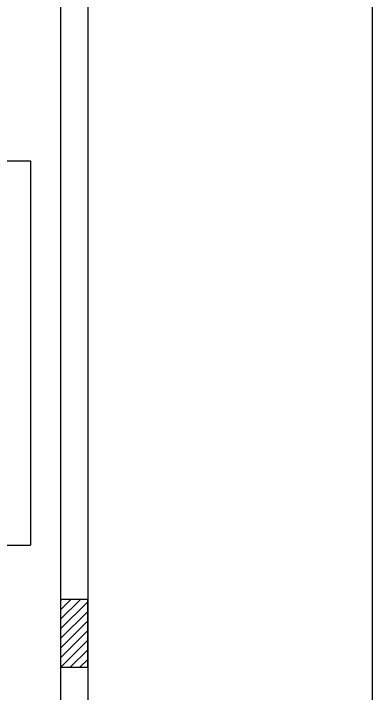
# Model space of a CAD drawing. Header units: millimetres. Extents: x -1288794 to 2153086, y -2701644 to -1428868.
# Drawn here: x 1850039 to 1852685, y -1483123 to -1478116 of the extents above; entities that cross this region are included whole.
import ezdxf

# ---------------------------------------------------------------- set-up
doc = ezdxf.new("R2010")
doc.units = ezdxf.units.MM
doc.header["$LTSCALE"] = 100
doc.linetypes.add('CENTER', pattern=[50.8, 31.75, -6.35, 6.35, -6.35])
for name, color, linetype in [('A-AREA', 8, 'CENTER'), ('A-WALL-FULL', 8, 'Continuous'), ('AC-CHR', 60, 'Continuous'), ('S-COL- HACT.', 9, 'Continuous'), ('S-COL.', 8, 'Continuous')]:
    doc.layers.add(name, color=color, linetype=linetype)

msp = doc.modelspace()

# ---------------------------------------------------------------- hatches: boundary and pattern name
at = {"layer": 'S-COL- HACT.', "linetype": 'Continuous', "ltscale": 3}
h = msp.add_hatch(dxfattribs=at)
h.set_pattern_fill('ANSI31', color=256, scale=400, style=0)
h.set_pattern_definition([(45, (2946940.44, -1108967.893), (-35.355339, 35.355339), [])])
h.paths.add_polyline_path([(1850385.3, -1482429.9), (1850385.3, -1482929.9), (1850585.3, -1482929.9), (1850585.3, -1482429.9)])

# ---------------------------------------------------------------- linework, layer by layer
at = {"layer": 'A-AREA', "ltscale": 15}
msp.add_line((1852685.3, -1511979.9), (1852685.3, -1468979.9), dxfattribs=at)
at = {"layer": 'A-WALL-FULL', "ltscale": 3}
for p, q in [((1850585.3, -1473279.9), (1850585.3, -1486026.5)), ((1850585.3, -1473279.9), (1850585.3, -1489688.3)), ((1850385.3, -1473479.9), (1850385.3, -1486026.5)), ((1850385.3, -1473479.9), (1850385.3, -1488029.9))]:
    msp.add_line(p, q, dxfattribs=at)
at = {"layer": 'AC-CHR'}
for p, q in [((1849362.3, -1479199.7), (1850162.3, -1479199.7)), ((1850162.3, -1479199.7), (1850162.3, -1482029.9)), ((1837985.3, -1482029.9), (1850162.3, -1482029.9))]:
    msp.add_line(p, q, dxfattribs=at)
at = {"layer": 'S-COL.', "linetype": 'Continuous', "ltscale": 3}
msp.add_lwpolyline([(1850385.3, -1482429.9), (1850385.3, -1482929.9), (1850585.3, -1482929.9), (1850585.3, -1482429.9)], close=True, dxfattribs=at)
msp.add_lwpolyline([(1850385.3, -1482429.9), (1850385.3, -1482929.9), (1850585.3, -1482929.9), (1850585.3, -1482429.9)], close=True, dxfattribs=at)
msp.add_lwpolyline([(1850385.3, -1482429.9), (1850385.3, -1482929.9), (1850585.3, -1482929.9), (1850585.3, -1482429.9)], close=True, dxfattribs=at)

doc.saveas('drawing.dxf')
